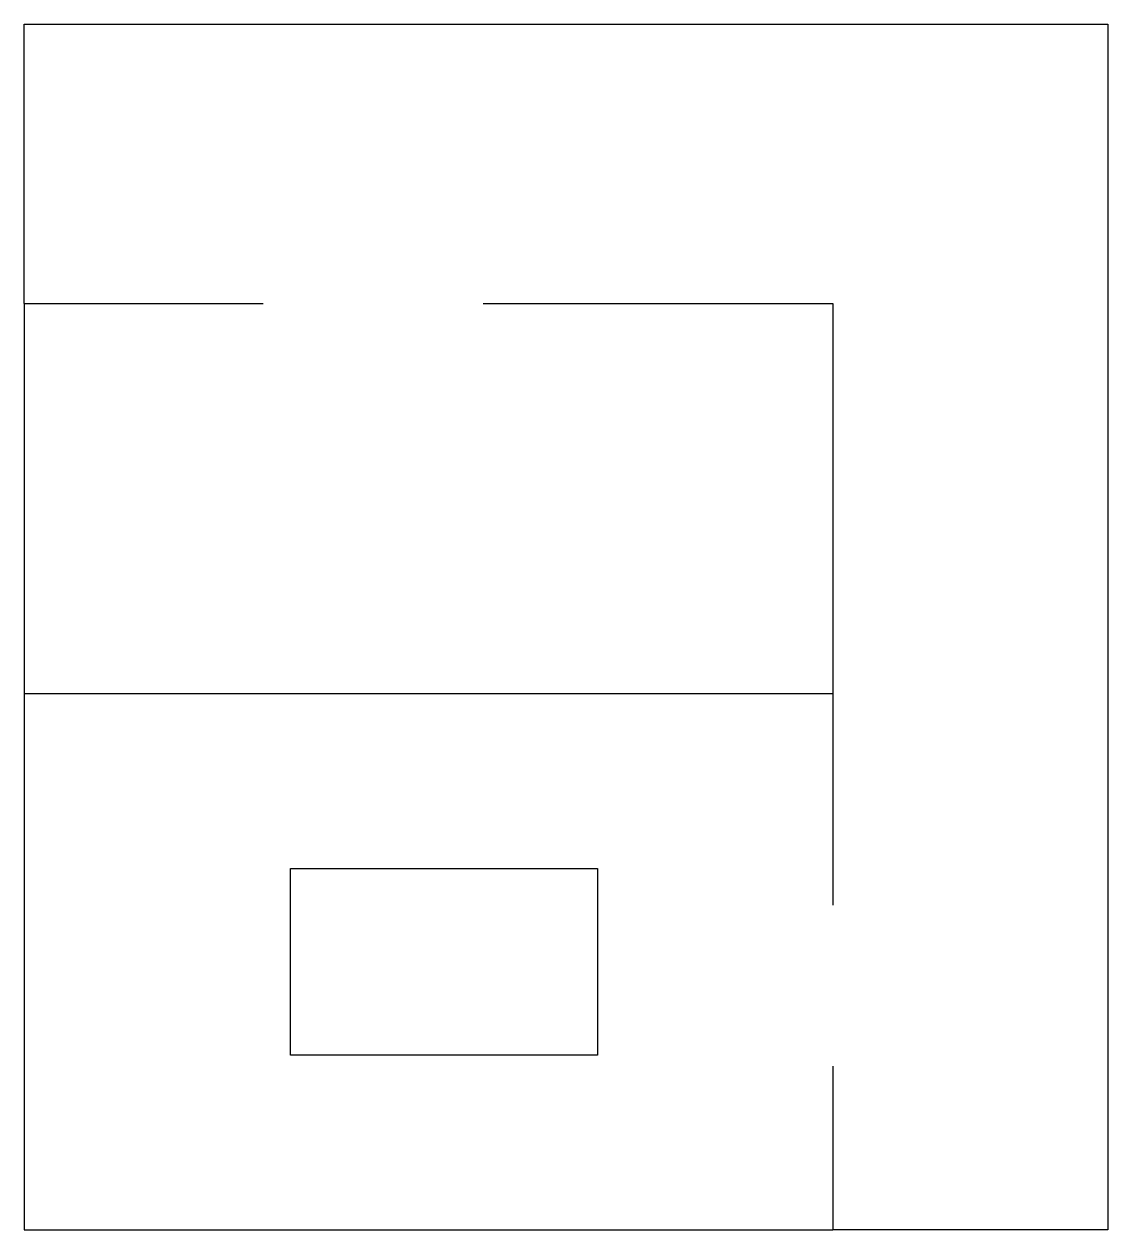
# Model space of a CAD drawing. Header units: millimetres. Extents: x 31.6 to 118.5, y 135.8 to 232.5.
import ezdxf

# ---------------------------------------------------------------- set-up
doc = ezdxf.new("R2010")
doc.units = ezdxf.units.MM
doc.layers.get('0').update_dxf_attribs({"linetype": 'CONTINUOUS'})

msp = doc.modelspace()

# ---------------------------------------------------------------- linework, layer by layer
for p, q in [((31.645, 210.054), (31.645, 232.451)), ((31.645, 232.451), (118.469, 232.451)), ((118.469, 232.451), (118.469, 135.846)), ((31.645, 210.054), (31.645, 135.846)), ((52.993, 164.811), (77.588, 164.811)), ((52.993, 149.851), (52.993, 164.811)), ((77.588, 164.811), (77.588, 149.851)), ((77.588, 149.851), (52.993, 149.851)), ((31.645, 135.846), (96.444, 135.846)), ((118.469, 135.846), (96.444, 135.846))]:
    msp.add_line(p, q)
at = {"color": 7}
for points in [[(31.645, 210.054), (50.8, 210.054)], [(68.419, 210.054), (96.444, 210.054)], [(96.444, 210.054), (96.444, 161.875)], [(31.645, 178.808), (96.444, 178.808)], [(96.444, 148.973), (96.444, 135.846)]]:
    msp.add_lwpolyline(points, dxfattribs=at)

doc.saveas('drawing.dxf')
